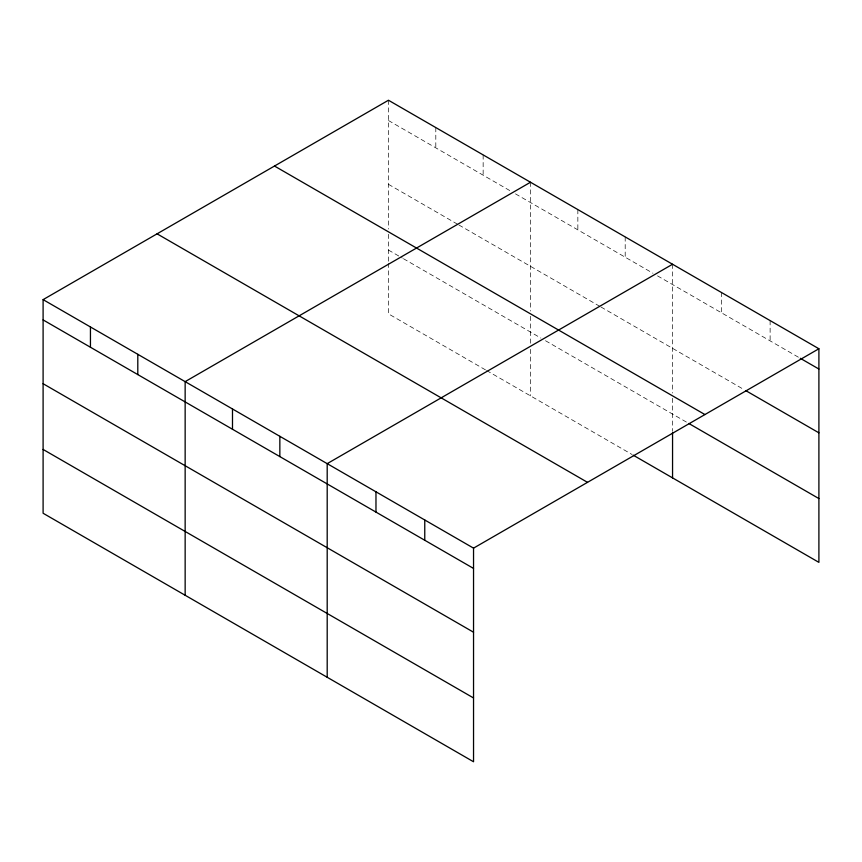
<?xml version="1.0" encoding="UTF-8"?>
<svg xmlns="http://www.w3.org/2000/svg" width="862" height="862" viewBox="0 0 862 862"><rect width="100%" height="100%" fill="white"/><g stroke="black" fill="none" stroke-linecap="round" stroke-linejoin="round"><path stroke-width="0.65" stroke-dasharray="4.31 3.23" d="M388.46 120.518L510.875 191.202M515.487 193.864L652.922 273.211M657.534 275.872L799.149 357.633M388.46 184.317L457.744 224.325M458.907 224.993L599.79 306.333M600.954 307.001L744.563 389.915M388.46 250.055L402.317 258.061M403.47 258.719L540.894 338.066M545.517 340.738L686.486 422.121M485.468 369.863L388.46 313.854L388.46 263.352M486.621 370.531L632.126 454.543M770.122 320.589L770.122 340.867M721.332 292.423L721.332 312.701M672.554 264.257L672.554 393.04M672.554 398.298L672.554 431.356M625.198 236.921L625.198 257.21M577.852 209.585L577.852 229.863M530.507 182.248L530.507 311.031M530.507 316.289L530.507 344.024M530.507 349.347L530.507 395.863M483.151 154.912L483.151 175.191M435.806 127.576L435.806 147.855M388.46 100.24L388.46 229.023M388.46 234.281L388.46 262.016"/><path stroke-width="1.29" d="M43.1 299.631L473.54 548.146L473.54 761.76L43.1 513.246L43.1 299.631L388.46 100.24L818.9 348.754L818.9 562.369L633.279 455.211M530.507 182.248L185.147 381.64L185.147 595.254M672.554 264.257L327.194 463.648L327.194 677.263M473.54 548.146L818.9 348.754M800.313 358.312L818.9 369.033M745.727 390.594L818.9 432.832M274.493 166.043L704.933 414.557M688.813 423.468L818.9 498.57M157.067 233.828L587.507 482.343M43.1 319.91L473.54 568.424M43.1 383.709L473.54 632.223M43.1 449.447L473.54 697.961M672.554 432.681L672.554 477.871M424.761 519.98L424.761 540.258M375.972 491.814L375.972 512.093M279.848 436.312L279.848 456.591M232.492 408.976L232.492 429.254M137.801 354.304L137.801 374.582M90.445 326.967L90.445 347.246"/></g></svg>
